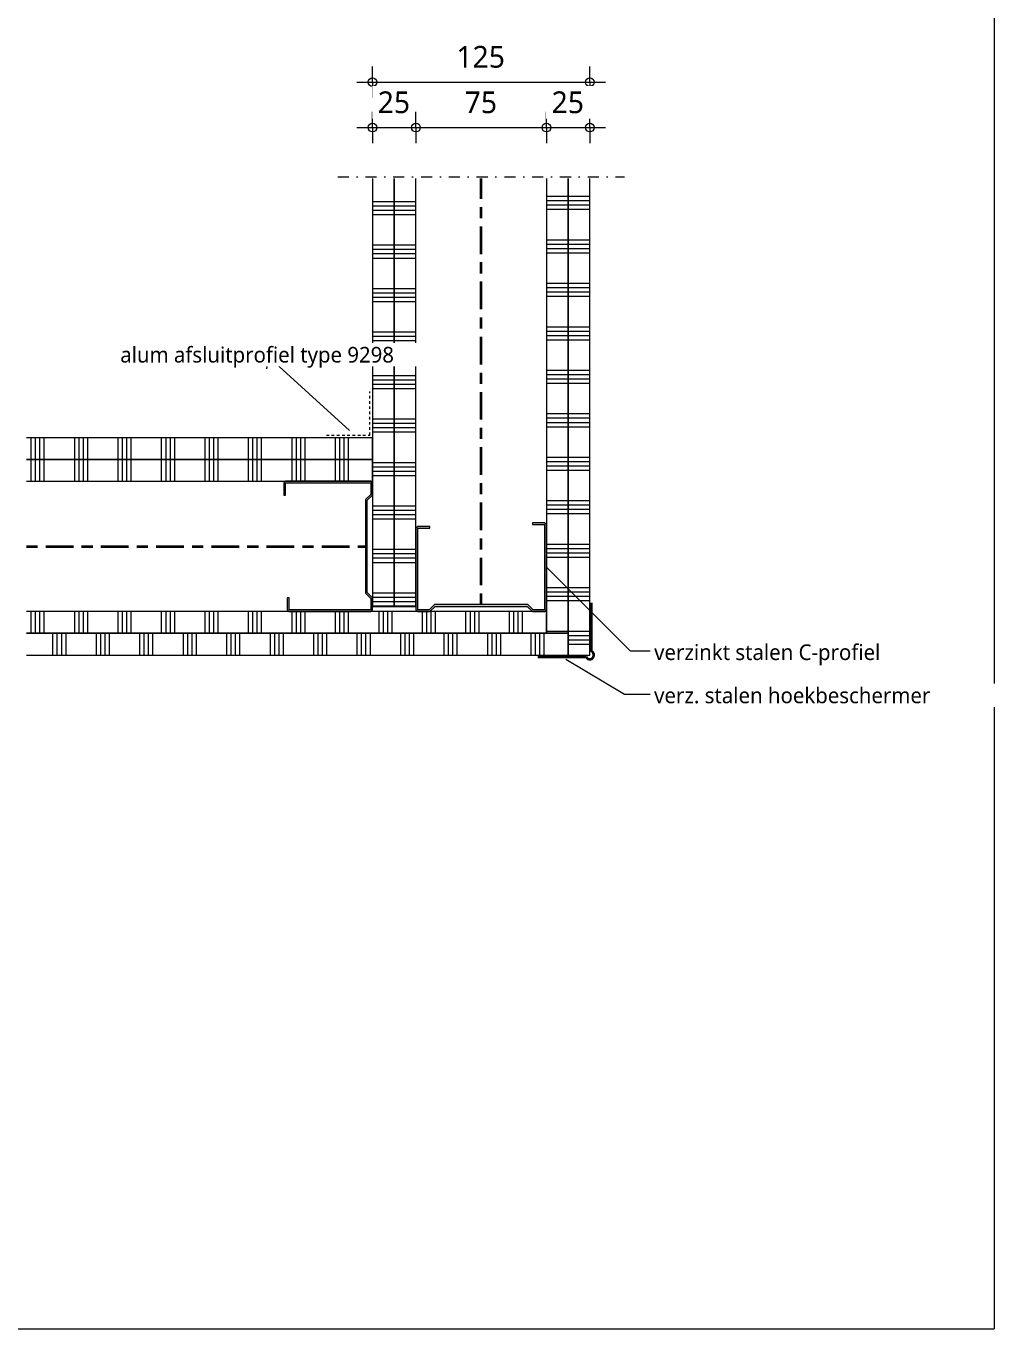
# Model space of a CAD drawing. Header units: millimetres. Extents: x -617 to 12931, y -7813 to -1363.
# Drawn here: x 904 to 1469, y -2798 to -2049 of the extents above; entities that cross this region are included whole.
import ezdxf

# ---------------------------------------------------------------- set-up
doc = ezdxf.new("R2010")
doc.units = ezdxf.units.MM
for name, pattern in [('Center', [31.75, 6.35, -4.7625, 15.875, -4.7625]), ('Dash dot', [15.875, 6.35, -4.7625, 0, -4.7625]), ('Streep 1_5', [3, 1.5, -1.5])]:
    doc.linetypes.add(name, pattern=pattern)
for name, color, linetype, lineweight in [('A-ANNO-DIMS', 211, 'Continuous', 13), ('A-ANNO-DIMS-5', 211, 'Continuous', 13), ('A-ANNO-IDEN', 131, 'Continuous', 18), ('A-DETL', 90, 'Continuous', 13), ('A-DETL-CNTR', 5, 'Center', 35), ('A-DETL-GENF', 92, 'Continuous', 18)]:
    doc.layers.add(name, color=color, linetype=linetype, lineweight=lineweight)
doc.styles.add('Segoe UI_2', font='segoeui.ttf', dxfattribs={"height": 9})
doc.styles.add('Segoe UI_3', font='segoeui.ttf', dxfattribs={"height": 12.5})
doc.dimstyles.new('2_5_mm', dxfattribs={"dimscale": 304.8, "dimtxt": 13.092049, "dimasz": 0.016404, "dimexe": 0.029528, "dimexo": 0.0625, "dimgap": 0.014764, "dimtad": 1, "dimdec": 0, "dimzin": 0, "dimdsep": 46, "dimtxsty": 'Segoe UI_3', "dimblk1": 'DOTBLANK', "dimblk2": 'DOTBLANK', "dimsah": 1, "dimcen": 0.09, "dimdle": 0.029528, "dimazin": 0, "dimtfac": 1, "dimtdec": 4, "dimtix": 1, "dimtmove": 0, "dimatfit": 3, "dimfxl": 0.029528, "dimfxlon": 1, "dimtvp": 1, "dimtfill": 1, "dimtolj": 1, "dimtzin": 0, "dimarcsym": 2})

# ---------------------------------------------------------------- blocks, each defined once
blk = doc.blocks.new('40  gipsplaat - D12_5-2957437-22_1 Principedetails metalstud')
at = {"layer": 'A-DETL-GENF', "lineweight": 13}
h = blk.add_hatch(dxfattribs=at)
h.set_pattern_fill('FP_8', color=256, style=0, pattern_type=2)
h.set_pattern_definition([(90, (-2145.65, -1203.13), (-25, 1e-15), []), (90, (-2148.15, -1203.13), (-25, 1e-15), []), (90, (-2150.65, -1203.13), (-25, 1e-15), []), (90, (-2153.15, -1203.13), (-25, 1e-15), [])])
h.paths.add_polyline_path([(262.5, 0), (262.5, 12.5), (1, 12.5), (1, 0), (250, 0)])
at = {"layer": 'A-DETL-GENF'}
for p, q in [((262.5, 12.5), (1, 12.5)), ((262.5, 0), (262.5, 12.5)), ((262.5, 0), (262.5, 12.5)), ((1, 0), (200, 0)), ((1, 0), (200, 0)), ((200, 0), (210, 0)), ((210, 0), (249, 0)), ((249, 0), (250, 0)), ((249, 0), (250, 0)), ((250, 0), (262.5, 0))]:
    blk.add_line(p, q, dxfattribs=at)
blk = doc.blocks.new('40  gipsplaat - D12_5-2957438-22_1 Principedetails metalstud')
at = {"layer": 'A-DETL-GENF', "lineweight": 13}
h = blk.add_hatch(dxfattribs=at)
h.set_pattern_fill('FP_9', color=256, style=0, pattern_type=2)
h.set_pattern_definition([(90, (-2145.65, -1215.63), (-25, 1e-15), []), (90, (-2148.15, -1215.63), (-25, 1e-15), []), (90, (-2150.65, -1215.63), (-25, 1e-15), []), (90, (-2153.15, -1215.63), (-25, 1e-15), [])])
h.paths.add_polyline_path([(275, 0), (275, 12.5), (1, 12.5), (1, 0), (262.5, 0)])
at = {"layer": 'A-DETL-GENF'}
for p, q in [((275, 12.5), (1, 12.5)), ((275, 12.5), (1, 12.5)), ((275, 0), (275, 12.5)), ((275, 0), (275, 12.5)), ((1, 0), (262.5, 0)), ((1, 0), (262.5, 0)), ((262.5, 0), (275, 0))]:
    blk.add_line(p, q, dxfattribs=at)
blk = doc.blocks.new('40  gipsplaat - D12_5-2957439-22_1 Principedetails metalstud')
at = {"layer": 'A-DETL-GENF', "lineweight": 13}
h = blk.add_hatch(dxfattribs=at)
h.set_pattern_fill('FP_10', color=256, style=0, pattern_type=2)
h.set_pattern_definition([(270, (1193.13, -2385.65), (25, 1e-15), []), (270, (1190.63, -2385.65), (25, 1e-15), []), (270, (1188.13, -2385.65), (25, 1e-15), []), (270, (1185.63, -2385.65), (25, 1e-15), [])])
h.paths.add_polyline_path([(299, 12.5), (0, 12.5), (0, 0), (299, 0)])
at = {"layer": 'A-DETL-GENF'}
for p, q in [((299, 12.5), (0, 12.5)), ((0, 12.5), (0, 0)), ((0, 12.5), (0, 0)), ((0, 0), (1, 0)), ((0, 0), (1, 0)), ((1, 0), (8, 0)), ((8, 0), (67, 0)), ((8, 0), (67, 0)), ((67, 0), (74, 0)), ((74, 0), (101, 0)), ((74, 0), (101, 0)), ((101, 0), (140, 0)), ((140, 0), (148, 0)), ((148, 0), (299, 0)), ((148, 0), (299, 0))]:
    blk.add_line(p, q, dxfattribs=at)
blk = doc.blocks.new('40  gipsplaat - D12_5-2957440-22_1 Principedetails metalstud')
at = {"layer": 'A-DETL-GENF', "lineweight": 13}
h = blk.add_hatch(dxfattribs=at)
h.set_pattern_fill('FP_11', color=256, style=0, pattern_type=2)
h.set_pattern_definition([(270, (1205.63, -2398.15), (25, 1e-15), []), (270, (1203.13, -2398.15), (25, 1e-15), []), (270, (1200.63, -2398.15), (25, 1e-15), []), (270, (1198.13, -2398.15), (25, 1e-15), [])])
h.paths.add_polyline_path([(311.5, 12.5), (0, 12.5), (0, 0), (311.5, 0)])
at = {"layer": 'A-DETL-GENF'}
for p, q in [((311.5, 12.5), (0, 12.5)), ((0, 12.5), (0, 0)), ((311.5, 12.5), (0, 12.5)), ((0, 12.5), (0, 0)), ((0, 0), (311.5, 0)), ((0, 0), (311.5, 0))]:
    blk.add_line(p, q, dxfattribs=at)
blk = doc.blocks.new('40  gipsplaat - D12_5-2957441-22_1 Principedetails metalstud')
at = {"layer": 'A-DETL-GENF', "lineweight": 13}
h = blk.add_hatch(dxfattribs=at)
h.set_pattern_fill('FP_12', color=256, style=0, pattern_type=2)
h.set_pattern_definition([(270, (2392.65, 1128.13), (25, 1e-15), []), (270, (2395.15, 1128.13), (25, 1e-15), []), (270, (2397.65, 1128.13), (25, 1e-15), []), (270, (2400.15, 1128.13), (25, 1e-15), [])])
h.paths.add_polyline_path([(0, 12.5), (0, 0), (246, 0), (246, 12.5), (11.89, 12.5)])
at = {"layer": 'A-DETL-GENF'}
for p, q in [((246, 12.5), (0, 12.5)), ((0, 12.5), (0, 0)), ((0, 12.5), (0, 0)), ((0, 0), (37, 0)), ((37, 0), (45, 0)), ((45, 0), (246, 0)), ((45, 0), (246, 0))]:
    blk.add_line(p, q, dxfattribs=at)
blk = doc.blocks.new('40  gipsplaat - D12_5-V4-22_1 Principedetails metalstud')
at = {"layer": 'A-DETL-GENF', "lineweight": 13}
h = blk.add_hatch(dxfattribs=at)
h.set_pattern_fill('FP_13', color=256, style=0, pattern_type=2)
h.set_pattern_definition([(270, (2392.65, 1115.63), (25, 1e-15), []), (270, (2395.15, 1115.63), (25, 1e-15), []), (270, (2397.65, 1115.63), (25, 1e-15), []), (270, (2400.15, 1115.63), (25, 1e-15), [])])
h.paths.add_polyline_path([(0, 12.5), (0, 0), (246, 0), (246, 12.5), (4.59, 12.5)])
at = {"layer": 'A-DETL-GENF'}
for p, q in [((5, 12.5), (0, 12.5)), ((0, 12.5), (0, 0)), ((0, 12.5), (0, 0)), ((64, 12.5), (5, 12.5)), ((64, 12.5), (5, 12.5)), ((71, 12.5), (64, 12.5)), ((72, 12.5), (71, 12.5)), ((72, 12.5), (71, 12.5)), ((97, 12.5), (72, 12.5)), ((246, 12.5), (97, 12.5)), ((246, 12.5), (97, 12.5)), ((0, 0), (246, 0)), ((0, 0), (246, 0))]:
    blk.add_line(p, q, dxfattribs=at)
blk = doc.blocks.new('40  gipsplaat - D12_5-2957442-22_1 Principedetails metalstud')
at = {"layer": 'A-DETL-GENF', "lineweight": 13}
h = blk.add_hatch(dxfattribs=at)
h.set_pattern_fill('FP_14', color=256, style=0, pattern_type=2)
h.set_pattern_definition([(270, (1093.13, -2298.15), (25, 1e-15), []), (270, (1090.63, -2298.15), (25, 1e-15), []), (270, (1088.13, -2298.15), (25, 1e-15), []), (270, (1085.63, -2298.15), (25, 1e-15), [])])
h.paths.add_polyline_path([(183.25, 12.5), (0, 12.5), (0, 0), (199, 0), (199, 12.5)])
at = {"layer": 'A-DETL-GENF'}
for p, q in [((1, 12.5), (0, 12.5)), ((0, 12.5), (0, 0)), ((1, 12.5), (0, 12.5)), ((0, 12.5), (0, 0)), ((40, 12.5), (1, 12.5)), ((50, 12.5), (40, 12.5)), ((199, 12.5), (50, 12.5)), ((199, 12.5), (50, 12.5)), ((0, 0), (199, 0))]:
    blk.add_line(p, q, dxfattribs=at)
blk = doc.blocks.new('40  gipsplaat - D12_5-V5-22_1 Principedetails metalstud')
at = {"layer": 'A-DETL-GENF', "lineweight": 13}
h = blk.add_hatch(dxfattribs=at)
h.set_pattern_fill('FP_15', color=256, style=0, pattern_type=2)
h.set_pattern_definition([(270, (1093.13, -2285.65), (25, 1e-15), []), (270, (1090.63, -2285.65), (25, 1e-15), []), (270, (1088.13, -2285.65), (25, 1e-15), []), (270, (1085.63, -2285.65), (25, 1e-15), [])])
h.paths.add_polyline_path([(183.25, 12.5), (0, 12.5), (0, 0), (199, 0), (199, 12.5)])
at = {"layer": 'A-DETL-GENF'}
for p, q in [((199, 12.5), (0, 12.5)), ((0, 12.5), (0, 0)), ((199, 12.5), (0, 12.5)), ((0, 12.5), (0, 0)), ((0, 0), (199, 0)), ((0, 0), (199, 0))]:
    blk.add_line(p, q, dxfattribs=at)
blk = doc.blocks.new('22 metalstud profiel - 75 mm vert-4394541-22_1 Principedetails metalstud')
at = {"layer": 'A-DETL-GENF'}
blk.add_hatch(color=256, dxfattribs=at).paths.add_polyline_path([(29.5, 0), (26.5, -3), (-26.5, -3), (-29.5, 0), (-36.5, 0), (-37.5, -1), (-37.5, -50), (-36.5, -51), (-29.5, -51), (-29.5, -50), (-36.5, -50), (-36.5, -1), (-29.91, -1), (-26.91, -4), (26.91, -4), (29.91, -1), (36.5, -1), (36.5, -48), (29.5, -48), (29.5, -49), (36.5, -49), (37.5, -48), (37.5, -1), (36.5, 0)])
for p, q in [((-36.5, 0), (-37.5, -1)), ((-29.5, 0), (-36.5, 0)), ((-26.5, -3), (-29.5, 0)), ((29.5, 0), (26.5, -3)), ((36.5, 0), (29.5, 0)), ((37.5, -1), (36.5, 0)), ((-37.5, -1), (-37.5, -50)), ((-36.5, -50), (-36.5, -1)), ((-36.5, -1), (-29.91, -1)), ((-29.91, -1), (-26.91, -4)), ((-26.91, -4), (26.91, -4)), ((26.5, -3), (-26.5, -3)), ((26.91, -4), (29.91, -1)), ((29.91, -1), (36.5, -1)), ((36.5, -1), (36.5, -48)), ((37.5, -48), (37.5, -1)), ((-37.5, -50), (-36.5, -51)), ((-29.5, -50), (-36.5, -50)), ((-36.5, -51), (-29.5, -51)), ((-29.5, -51), (-29.5, -50)), ((36.5, -48), (29.5, -48)), ((29.5, -48), (29.5, -49)), ((29.5, -49), (36.5, -49)), ((36.5, -49), (37.5, -48))]:
    blk.add_line(p, q, dxfattribs=at)
blk = doc.blocks.new('00 afbreeklijn 1 s l - Type 1-V18-22_1 Principedetails metalstud')
at = {"layer": 'A-DETL-GENF', "linetype": 'Dash dot'}
blk.add_line((145, 0), (-20, 0), dxfattribs=at)
blk = doc.blocks.new('42 hoekprofiel droogbouw - type 1078-4973246-22_1 Principedetails metalstud')
at = {"layer": 'A-DETL-GENF', "lineweight": 35}
for p, q in [((1, 2.14), (1, 30)), ((-30, -1), (-2.14, -1))]:
    blk.add_line(p, q, dxfattribs=at)
blk.add_arc((0, 0), 2.37, 205, 65, dxfattribs=at)
blk = doc.blocks.new('42 voegband - 42 DI voegband s e-2057820-22_1 Principedetails metalstud')
at = {"layer": 'A-DETL-GENF', "linetype": 'Streep 1_5'}
for p, q in [((-1.5, -1.5), (-26.5, -1.5)), ((-1.5, -26.5), (-1.5, -1.5))]:
    blk.add_line(p, q, dxfattribs=at)
blk = doc.blocks.new('DIMBLOCK13-22_1 Principedetails metalstud')
at = {"layer": 'A-ANNO-DIMS-5'}
for p, q in [((1103.13, -2081.2), (1103.13, -2072.2)), ((1228.13, -2081.2), (1228.13, -2072.2)), ((1094.13, -2081.2), (1237.13, -2081.2)), ((1103.13, -2081.2), (1103.13, -2090.2)), ((1228.13, -2081.2), (1228.13, -2090.2))]:
    blk.add_line(p, q, dxfattribs=at)
for centre in [(1103.13, -2081.2), (1228.13, -2081.2)]:
    blk.add_circle(centre, 2.5, dxfattribs=at)
at = {"layer": 'A-ANNO-DIMS-5', "color": 0, "insert": (1151.35, -2060.39), "char_height": 12.5, "width": 34.2774, "attachment_point": 1, "line_spacing_factor": 1.142579, "style": 'Segoe UI_3', "bg_fill": 3, "box_fill_scale": 1.25, "bg_fill_color": 9, "bg_fill_true_color": 13158600, "bg_fill_transparency": 0}
blk.add_mtext('125', dxfattribs=at)
blk = doc.blocks.new('_DotBlank')
at = {"color": 0, "linetype": 'ByBlock', "lineweight": -2}
blk.add_line((-0.5, 0), (-1, 0), dxfattribs=at)
blk.add_circle((0, 0), 0.5, dxfattribs=at)
blk = doc.blocks.new('DIMBLOCK14-22_1 Principedetails metalstud')
at = {"layer": 'A-ANNO-DIMS-5'}
for p, q in [((1103.13, -2107.35), (1103.13, -2098.35)), ((1128.13, -2107.35), (1128.13, -2098.35)), ((1094.13, -2107.35), (1128.13, -2107.35)), ((1103.13, -2107.35), (1103.13, -2116.35)), ((1128.13, -2107.35), (1128.13, -2116.35))]:
    blk.add_line(p, q, dxfattribs=at)
for centre in [(1103.13, -2107.35), (1128.13, -2107.35)]:
    blk.add_circle(centre, 2.5, dxfattribs=at)
at = {"layer": 'A-ANNO-DIMS-5', "color": 0, "insert": (1106.11, -2086.54), "char_height": 12.5, "width": 22.8516, "attachment_point": 1, "line_spacing_factor": 1.142579, "style": 'Segoe UI_3', "bg_fill": 3, "box_fill_scale": 1.25, "bg_fill_color": 9, "bg_fill_true_color": 13158600, "bg_fill_transparency": 0}
blk.add_mtext('25', dxfattribs=at)
blk = doc.blocks.new('DIMBLOCK15-22_1 Principedetails metalstud')
at = {"layer": 'A-ANNO-DIMS-5'}
for p, q in [((1128.13, -2107.35), (1128.13, -2098.35)), ((1203.13, -2107.35), (1203.13, -2098.35)), ((1128.13, -2107.35), (1203.13, -2107.35)), ((1128.13, -2107.35), (1128.13, -2116.35)), ((1203.13, -2107.35), (1203.13, -2116.35))]:
    blk.add_line(p, q, dxfattribs=at)
for centre in [(1128.13, -2107.35), (1203.13, -2107.35)]:
    blk.add_circle(centre, 2.5, dxfattribs=at)
at = {"layer": 'A-ANNO-DIMS-5', "color": 0, "insert": (1156.11, -2086.54), "char_height": 12.5, "width": 22.8516, "attachment_point": 1, "line_spacing_factor": 1.142579, "style": 'Segoe UI_3', "bg_fill": 3, "box_fill_scale": 1.25, "bg_fill_color": 9, "bg_fill_true_color": 13158600, "bg_fill_transparency": 0}
blk.add_mtext('75', dxfattribs=at)
blk = doc.blocks.new('DIMBLOCK16-22_1 Principedetails metalstud')
at = {"layer": 'A-ANNO-DIMS-5'}
for p, q in [((1203.13, -2107.35), (1203.13, -2098.35)), ((1228.13, -2107.35), (1228.13, -2098.35)), ((1203.13, -2107.35), (1237.13, -2107.35)), ((1203.13, -2107.35), (1203.13, -2116.35)), ((1228.13, -2107.35), (1228.13, -2116.35))]:
    blk.add_line(p, q, dxfattribs=at)
for centre in [(1203.13, -2107.35), (1228.13, -2107.35)]:
    blk.add_circle(centre, 2.5, dxfattribs=at)
at = {"layer": 'A-ANNO-DIMS-5', "color": 0, "insert": (1206.11, -2086.54), "char_height": 12.5, "width": 22.8516, "attachment_point": 1, "line_spacing_factor": 1.142579, "style": 'Segoe UI_3', "bg_fill": 3, "box_fill_scale": 1.25, "bg_fill_color": 9, "bg_fill_true_color": 13158600, "bg_fill_transparency": 0}
blk.add_mtext('25', dxfattribs=at)

msp = doc.modelspace()

# ---------------------------------------------------------------- linework, layer by layer
at = {"layer": 'A-ANNO-IDEN'}
for p, q in [((1043.2, -2238.94), (1042.26, -2246.08)), ((1089.88, -2281.46), (1043.2, -2238.94)), ((1203.13, -2360.15), (1251.25, -2408.23)), ((1251.25, -2408.23), (1265.06, -2408.23)), ((1214.31, -2413.02), (1248.13, -2433.06)), ((1248.13, -2433.06), (1265.06, -2433.06))]:
    msp.add_line(p, q, dxfattribs=at)
at = {"layer": 'A-DETL', "lineweight": 18}
for p in [(1460.71, -1523.15), (-539.29, -2798.15)]:
    msp.add_line(p, (1460.71, -2798.15), dxfattribs=at)
at = {"layer": 'A-DETL-CNTR'}
for p, q in [((1165.63, -2381.65), (1165.63, -2136.65)), ((904.13, -2348.15), (1099.13, -2348.15))]:
    msp.add_line(p, q, dxfattribs=at)

# ---------------------------------------------------------------- block references
at = {"layer": 'A-DETL-GENF', "linetype": 'Dash dot', "rotation": 180}
msp.add_blockref('00 afbreeklijn 1 s l - Type 1-V18-22_1 Principedetails metalstud', (1228.13, -2135.65), dxfattribs=at)
at = {"layer": 'A-DETL-GENF'}
for name, p, rotation in [('40  gipsplaat - D12_5-V4-22_1 Principedetails metalstud', (1115.63, -2382.65), 90.00000000000018), ('40  gipsplaat - D12_5-2957441-22_1 Principedetails metalstud', (1128.13, -2382.65), 90.00000000000021), ('40  gipsplaat - D12_5-2957437-22_1 Principedetails metalstud', (1203.13, -2135.65), 270.0000000000012), ('40  gipsplaat - D12_5-2957438-22_1 Principedetails metalstud', (1215.63, -2135.65), 270.000000000001), ('40  gipsplaat - D12_5-V5-22_1 Principedetails metalstud', (1103.13, -2285.65), 180), ('40  gipsplaat - D12_5-2957442-22_1 Principedetails metalstud', (1103.13, -2298.15), 180), ('22 metalstud profiel - 75 mm vert-4394541-22_1 Principedetails metalstud', (1103.13, -2348.15), 270.0000000000001), ('22 metalstud profiel - 75 mm vert-4394541-22_1 Principedetails metalstud', (1165.63, -2385.65), 180), ('40  gipsplaat - D12_5-2957439-22_1 Principedetails metalstud', (1203.13, -2385.65), 180), ('40  gipsplaat - D12_5-2957440-22_1 Principedetails metalstud', (1215.63, -2398.15), 180)]:
    msp.add_blockref(name, p, dxfattribs=dict(at, rotation=rotation))
at = {"layer": 'A-DETL-GENF', "linetype": 'Streep 1_5', "rotation": 269.9999999999997}
msp.add_blockref('42 voegband - 42 DI voegband s e-2057820-22_1 Principedetails metalstud', (1103.13, -2285.65), dxfattribs=at)
at = {"layer": 'A-DETL-GENF', "lineweight": 35}
msp.add_blockref('42 hoekprofiel droogbouw - type 1078-4973246-22_1 Principedetails metalstud', (1228.13, -2410.65), dxfattribs=at)

# ---------------------------------------------------------------- dimensions: what is measured, and where the dimension line sits
at = {"layer": 'A-ANNO-DIMS'}
dim = msp.add_linear_dim(base=(1228.13, -2081.2), p1=(1103.13, -2090.2), p2=(1228.13, -2090.2), dimstyle='2_5_mm', override={"dimpost": '<>', "dimfxl": 125}, dxfattribs=at)
dim.commit()
dim.dimension.update_dxf_attribs({"geometry": 'DIMBLOCK13-22_1 Principedetails metalstud', "text_midpoint": (1165.63, -2070.2)})

# ---------------------------------------------------------------- next in the draw order: texts
at = {"layer": 'A-ANNO-IDEN', "lineweight": 13, "char_height": 9, "attachment_point": 1, "style": 'Segoe UI_2', "bg_fill": 3, "box_fill_scale": 1.25, "bg_fill_color": 9, "bg_fill_true_color": 13158600, "bg_fill_transparency": 0}
for s, insert, width in [('alum afsluitprofiel type 9298', (958.08, -2233.45), 203.6286), ('verzinkt stalen C-profiel', (1265.06, -2404.52), 169.1561), ('verz. stalen hoekbeschermer', (1265.06, -2429.36), 201.2236)]:
    msp.add_mtext(s, dxfattribs=dict(at, insert=insert, width=width))

# ---------------------------------------------------------------- next in the draw order: dimensions: what is measured, and where the dimension line sits
at = {"layer": 'A-ANNO-DIMS'}
dim = msp.add_linear_dim(base=(1128.13, -2107.35), p1=(1103.13, -2116.35), p2=(1128.13, -2116.35), dimstyle='2_5_mm', override={"dimpost": '<>', "dimfxl": 25}, dxfattribs=at)
dim.commit()
dim.dimension.update_dxf_attribs({"geometry": 'DIMBLOCK14-22_1 Principedetails metalstud', "text_midpoint": (1115.63, -2096.38)})

# ---------------------------------------------------------------- next in the draw order: dimensions: what is measured, and where the dimension line sits
dim = msp.add_linear_dim(base=(1203.13, -2107.35), p1=(1128.13, -2116.35), p2=(1203.13, -2116.35), dimstyle='2_5_mm', override={"dimpost": '<>', "dimfxl": 75}, dxfattribs=at)
dim.commit()
dim.dimension.update_dxf_attribs({"geometry": 'DIMBLOCK15-22_1 Principedetails metalstud', "text_midpoint": (1165.63, -2096.49)})

# ---------------------------------------------------------------- next in the draw order: dimensions: what is measured, and where the dimension line sits
dim = msp.add_linear_dim(base=(1228.13, -2107.35), p1=(1203.13, -2116.35), p2=(1228.13, -2116.35), dimstyle='2_5_mm', override={"dimpost": '<>', "dimfxl": 25}, dxfattribs=at)
dim.commit()
dim.dimension.update_dxf_attribs({"geometry": 'DIMBLOCK16-22_1 Principedetails metalstud', "text_midpoint": (1215.63, -2096.38)})

doc.saveas('drawing.dxf')
